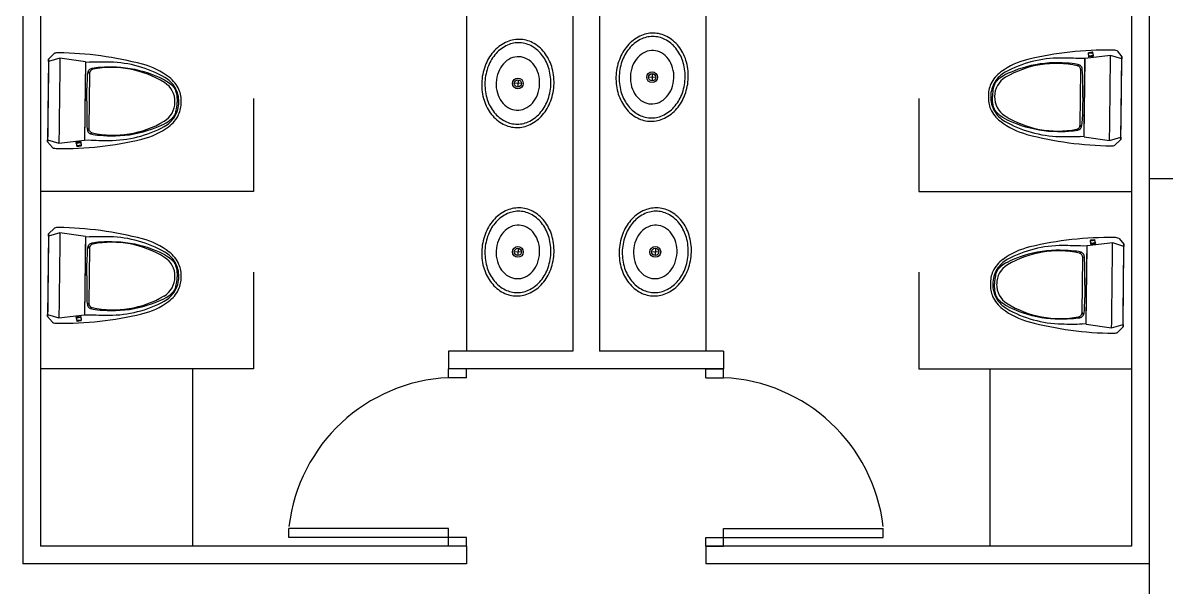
# Model space of a CAD drawing. Header units: millimetres. Extents: x 185 to 501, y 106 to 528.
# Drawn here: x 286.93 to 293.37, y 233.3 to 236.48 of the extents above; entities that cross this region are included whole.
import ezdxf

# ---------------------------------------------------------------- set-up
doc = ezdxf.new("R2010")
doc.units = ezdxf.units.MM
for name, color, linetype in [('MUEBLES', 33, 'Continuous'), ('pavimento', 252, 'Continuous'), ('puertas', 240, 'Continuous'), ('texto', 7, 'Continuous')]:
    doc.layers.add(name, color=color, linetype=linetype)

# ---------------------------------------------------------------- blocks, each defined once
blk = doc.blocks.new('Sink - Oval top')
for p, q in [((-1, 0), (1, 0)), ((0, 1), (0, -1))]:
    blk.add_line(p, q)
at = {"linetype": 'Continuous'}
for points in [[(-12.23, 0.39, 0.117634), (-11.46, -3.36, 0.104469), (-8.88, -6.8, 0.090016), (-5.08, -9.07, 0.08192), (-0.32, -10.02, 0.08192), (4.49, -9.38, 0.090016), (8.42, -7.36, 0.104469), (11.22, -4.09, 0.117634), (12.23, -0.39, 0.117634), (11.46, 3.36, 0.104469), (8.88, 6.8, 0.090016), (5.08, 9.07, 0.08192), (0.32, 10.02, 0.08192), (-4.49, 9.38, 0.090016), (-8.42, 7.36, 0.104469), (-11.22, 4.09, 0.117634)], [(-11.29, 0.16, 0.118622), (-10.52, -3.25, 0.104678), (-8.07, -6.36, 0.089562), (-4.54, -8.37, 0.081185), (-0.13, -9.15, 0.081185), (4.3, -8.49, 0.089562), (7.89, -6.58, 0.104678), (10.42, -3.55, 0.118622), (11.29, -0.16, 0.118622), (10.52, 3.25, 0.104678), (8.07, 6.36, 0.089562), (4.54, 8.37, 0.081185), (0.13, 9.15, 0.081185), (-4.3, 8.49, 0.089562), (-7.89, 6.58, 0.104678), (-10.42, 3.55, 0.118622)], [(-7.42, 0.08, 0.118283), (-6.91, -2.17, 0.104607), (-5.29, -4.21, 0.089718), (-2.97, -5.53, 0.081436), (-0.07, -6.04, 0.081436), (2.84, -5.59, 0.089718), (5.2, -4.33, 0.104607), (6.86, -2.32, 0.118283), (7.42, -0.08, 0.118283), (6.91, 2.17, 0.104607), (5.29, 4.21, 0.089718), (2.97, 5.53, 0.081436), (0.07, 6.04, 0.081436), (-2.84, 5.59, 0.089718), (-5.2, 4.33, 0.104607), (-6.86, 2.32, 0.118283)]]:
    blk.add_lwpolyline(points, format="xyb", close=True, dxfattribs=at)
for radius in [1.5, 1]:
    blk.add_circle((0, 0), radius)

msp = doc.modelspace()

# ---------------------------------------------------------------- linework, layer by layer
at = {"layer": 'MUEBLES'}
for p, q in [((287.1065, 236.3044, -0.0866), (287.0729, 236.2712, 0.1449)), ((293.0597, 236.2925, 0.1827), (292.9155, 236.2753, 0.1764)), ((293.0597, 236.2925, 0.1827), (293.0597, 236.2925, 0.1449)), ((293.1234, 236.2728, 0.1764), (293.0597, 236.2925, 0.1827)), ((293.096, 236.3176, -0.0756), (293.1235, 236.2854, 0.1449)), ((293.1179, 235.8193, 0.1449), (293.1235, 236.2854, 0.1449)), ((293.1235, 236.2854, 0.1449), (293.1234, 236.2728, 0.1764)), ((287.0729, 236.2712, 0.1449), (287.0673, 235.805, 0.1449)), ((287.1369, 236.2767, 0.1827), (287.0728, 236.2586, 0.1764)), ((287.0728, 236.2586, 0.1764), (287.0729, 236.2712, 0.1449)), ((287.1369, 236.2767, 0.1827), (287.1369, 236.2767, 0.1449)), ((287.2807, 236.2561, 0.1764), (287.1369, 236.2767, 0.1827)), ((287.2807, 236.2561, 0.1449), (287.2753, 235.8151, 0.1449)), ((287.2807, 236.2561, 0.1764), (287.2807, 236.2561, 0.1449)), ((287.2807, 236.2561, 0.1449), (287.3029, 236.2547, -0.0315)), ((287.3231, 236.2143), (287.314, 236.2196, -0.0207)), ((292.872, 236.2346), (292.8813, 236.2397, -0.0207)), ((292.9155, 236.2753, 0.1449), (292.8932, 236.2746, -0.0315)), ((292.9102, 235.8344, 0.1449), (292.9155, 236.2753, 0.1449)), ((292.9155, 236.2753, 0.1764), (292.9155, 236.2753, 0.1449)), ((287.2962, 236.201, -0.0191), (287.3027, 236.1898)), ((287.3027, 236.1898), (287.2989, 235.8808)), ((292.8882, 235.9006), (292.8919, 236.2097)), ((292.9002, 236.2116, -0.019), (292.8919, 236.2097)), ((287.0701, 236.0381, 0.1449), (287.0701, 236.0381, 0.1878)), ((287.278, 236.0356, 0.1878), (287.278, 236.0356, 0.1449)), ((292.9129, 236.0549, 0.1878), (292.9129, 236.0549, 0.1449)), ((293.1207, 236.0524, 0.1449), (293.1207, 236.0524, 0.1878)), ((292.8946, 235.8894, -0.0191), (292.8882, 235.9006)), ((287.2906, 235.8788, -0.019), (287.2989, 235.8808)), ((287.3188, 235.8558), (287.3096, 235.8507, -0.0207)), ((292.8677, 235.8761), (292.8769, 235.8708, -0.0207)), ((292.9102, 235.8344, 0.1449), (292.8879, 235.8357, -0.0315)), ((292.9102, 235.8344, 0.1764), (292.9102, 235.8344, 0.1449)), ((292.9102, 235.8344, 0.1764), (293.054, 235.8137, 0.1827)), ((293.054, 235.8137, 0.1827), (293.1181, 235.8319, 0.1764)), ((293.1181, 235.8319, 0.1764), (293.1179, 235.8193, 0.1449)), ((287.0673, 235.805, 0.1449), (287.0675, 235.8176, 0.1764)), ((287.0948, 235.7729, -0.0756), (287.0673, 235.805, 0.1449)), ((287.0675, 235.8176, 0.1764), (287.1311, 235.7979, 0.1827)), ((287.1311, 235.7979, 0.1827), (287.2753, 235.8151, 0.1764)), ((287.1311, 235.7979, 0.1827), (287.1311, 235.7979, 0.1449)), ((287.2753, 235.8151, 0.1449), (287.2976, 235.8159, -0.0315)), ((287.2753, 235.8151, 0.1764), (287.2753, 235.8151, 0.1449)), ((293.054, 235.8137, 0.1827), (293.054, 235.8137, 0.1449)), ((293.0843, 235.786, -0.0866), (293.1179, 235.8193, 0.1449)), ((287.1065, 235.3198, -0.0866), (287.0729, 235.2865, 0.1449)), ((287.0729, 235.2865, 0.1449), (287.0673, 234.8204, 0.1449)), ((287.1369, 235.2921, 0.1827), (287.0728, 235.2739, 0.1764)), ((287.0728, 235.2739, 0.1764), (287.0729, 235.2865, 0.1449)), ((287.1369, 235.2921, 0.1827), (287.1369, 235.2921, 0.1449)), ((287.2807, 235.2714, 0.1764), (287.1369, 235.2921, 0.1827)), ((287.2807, 235.2714, 0.1449), (287.2753, 234.8305, 0.1449)), ((287.2807, 235.2714, 0.1764), (287.2807, 235.2714, 0.1449)), ((287.2807, 235.2714, 0.1449), (287.3029, 235.2701, -0.0315)), ((293.1078, 235.261, -0.0756), (293.1353, 235.2289, 0.1449)), ((287.2962, 235.2164, -0.0191), (287.3027, 235.2052)), ((287.3027, 235.2052), (287.2989, 234.8961)), ((287.3231, 235.2297), (287.314, 235.235, -0.0207)), ((292.8838, 235.1781), (292.8931, 235.1832, -0.0207)), ((292.9273, 235.2188, 0.1449), (292.905, 235.218, -0.0315)), ((292.922, 234.7778, 0.1449), (292.9273, 235.2188, 0.1449)), ((293.0715, 235.236, 0.1827), (292.9273, 235.2188, 0.1764)), ((292.9273, 235.2188, 0.1764), (292.9273, 235.2188, 0.1449)), ((293.0715, 235.236, 0.1827), (293.0715, 235.236, 0.1449)), ((293.1352, 235.2163, 0.1764), (293.0715, 235.236, 0.1827)), ((293.1297, 234.7627, 0.1449), (293.1353, 235.2289, 0.1449)), ((293.1353, 235.2289, 0.1449), (293.1352, 235.2163, 0.1764)), ((292.9, 234.844), (292.9037, 235.1531)), ((292.912, 235.155, -0.019), (292.9037, 235.1531)), ((287.0701, 235.0535, 0.1449), (287.0701, 235.0535, 0.1878)), ((287.278, 235.0509, 0.1878), (287.278, 235.0509, 0.1449)), ((292.9246, 234.9983, 0.1878), (292.9246, 234.9983, 0.1449)), ((293.1325, 234.9958, 0.1449), (293.1325, 234.9958, 0.1878)), ((287.2906, 234.8942, -0.019), (287.2989, 234.8961)), ((287.3188, 234.8712), (287.3096, 234.8661, -0.0207)), ((287.0673, 234.8204, 0.1449), (287.0675, 234.833, 0.1764)), ((287.0948, 234.7883, -0.0756), (287.0673, 234.8204, 0.1449)), ((287.0675, 234.833, 0.1764), (287.1311, 234.8133, 0.1827)), ((287.1311, 234.8133, 0.1827), (287.2753, 234.8305, 0.1764)), ((287.1311, 234.8133, 0.1827), (287.1311, 234.8133, 0.1449)), ((287.2753, 234.8305, 0.1449), (287.2976, 234.8313, -0.0315)), ((287.2753, 234.8305, 0.1764), (287.2753, 234.8305, 0.1449)), ((292.8795, 234.8196), (292.8886, 234.8142, -0.0207)), ((292.9064, 234.8328, -0.0191), (292.9, 234.844)), ((292.922, 234.7778, 0.1449), (292.8997, 234.7792, -0.0315)), ((292.922, 234.7778, 0.1764), (292.922, 234.7778, 0.1449)), ((292.922, 234.7778, 0.1764), (293.0657, 234.7572, 0.1827)), ((293.0657, 234.7572, 0.1827), (293.1298, 234.7753, 0.1764)), ((293.0657, 234.7572, 0.1827), (293.0657, 234.7572, 0.1449)), ((293.0961, 234.7295, -0.0866), (293.1297, 234.7627, 0.1449)), ((293.1298, 234.7753, 0.1764), (293.1297, 234.7627, 0.1449))]:
    msp.add_line(p, q, dxfattribs=at)
at = {"layer": 'MUEBLES', "extrusion": (-0.159324, 0.981782, 0.103534)}
for p, q in [((292.9344, 236.3065, 0.1065), (292.9345, 236.3044, 0.1269)), ((292.9368, 236.2882, 0.1016), (292.9351, 236.3068, 0.1049)), ((292.9368, 236.2854, 0.1279), (292.9351, 236.3043, 0.1286)), ((292.9358, 236.2878, 0.1038), (292.9359, 236.2855, 0.1257)), ((292.9569, 236.3104, 0.1045), (292.9367, 236.3072, 0.1042)), ((292.9368, 236.3045, 0.1293), (292.957, 236.3078, 0.1296)), ((292.9607, 236.2921, 0.101), (292.9389, 236.2886, 0.1007)), ((292.939, 236.2857, 0.1289), (292.9608, 236.2892, 0.1292)), ((292.9629, 236.2924, 0.1019), (292.9586, 236.3106, 0.1052)), ((292.963, 236.2896, 0.1283), (292.9587, 236.3081, 0.1289)), ((292.9593, 236.3084, 0.1272), (292.9593, 236.3105, 0.1069)), ((292.9639, 236.29, 0.1261), (292.9638, 236.2923, 0.1042)), ((292.9461, 235.25, 0.1065), (292.9462, 235.2478, 0.1269)), ((292.9485, 235.2316, 0.1016), (292.9468, 235.2503, 0.1049)), ((292.9486, 235.2289, 0.1279), (292.9469, 235.2478, 0.1286)), ((292.9687, 235.2539, 0.1045), (292.9485, 235.2506, 0.1042)), ((292.9485, 235.248, 0.1293), (292.9688, 235.2512, 0.1296)), ((292.9747, 235.2358, 0.1019), (292.9703, 235.254, 0.1052)), ((292.9747, 235.2331, 0.1283), (292.9704, 235.2516, 0.1289)), ((292.9711, 235.2518, 0.1272), (292.971, 235.254, 0.1069)), ((292.9476, 235.2313, 0.1038), (292.9477, 235.229, 0.1257)), ((292.9725, 235.2356, 0.101), (292.9507, 235.2321, 0.1007)), ((292.9508, 235.2291, 0.1289), (292.9726, 235.2326, 0.1292)), ((292.9757, 235.2335, 0.1261), (292.9756, 235.2358, 0.1042))]:
    msp.add_line(p, q, dxfattribs=at)
at = {"layer": 'MUEBLES', "extrusion": (0.159324, -0.981782, 0.103534)}
for p, q in [((287.227, 235.8004, 0.1261), (287.227, 235.7981, 0.1042)), ((287.2279, 235.8008, 0.1283), (287.2322, 235.7823, 0.1289)), ((287.2279, 235.798, 0.1019), (287.2323, 235.7798, 0.1052)), ((287.2518, 235.8048, 0.1289), (287.2301, 235.8013, 0.1292)), ((287.2301, 235.7983, 0.101), (287.2519, 235.8018, 0.1007)), ((287.2315, 235.782, 0.1272), (287.2316, 235.7799, 0.1069)), ((287.2541, 235.7859, 0.1293), (287.2339, 235.7827, 0.1296)), ((287.2339, 235.78, 0.1045), (287.2541, 235.7833, 0.1042)), ((287.254, 235.805, 0.1279), (287.2557, 235.7861, 0.1286)), ((287.2541, 235.8022, 0.1016), (287.2558, 235.7836, 0.1049)), ((287.255, 235.8026, 0.1038), (287.2549, 235.8049, 0.1257)), ((287.2565, 235.7839, 0.1065), (287.2564, 235.786, 0.1269)), ((287.227, 234.8158, 0.1261), (287.227, 234.8135, 0.1042)), ((287.2279, 234.8162, 0.1283), (287.2322, 234.7977, 0.1289)), ((287.2279, 234.8134, 0.1019), (287.2323, 234.7952, 0.1052)), ((287.2518, 234.8201, 0.1289), (287.2301, 234.8166, 0.1292)), ((287.2301, 234.8137, 0.101), (287.2519, 234.8172, 0.1007)), ((287.2315, 234.7974, 0.1272), (287.2316, 234.7953, 0.1069)), ((287.2541, 234.8013, 0.1293), (287.2339, 234.798, 0.1296)), ((287.2339, 234.7954, 0.1045), (287.2541, 234.7986, 0.1042)), ((287.254, 234.8204, 0.1279), (287.2557, 234.8015, 0.1286)), ((287.2541, 234.8176, 0.1016), (287.2558, 234.799, 0.1049)), ((287.255, 234.818, 0.1038), (287.2549, 234.8203, 0.1257)), ((287.2565, 234.7993, 0.1065), (287.2564, 234.8014, 0.1269))]:
    msp.add_line(p, q, dxfattribs=at)
at = {"layer": 'MUEBLES'}
for points in [[(287.2882, 236.0355, -0.0189), (287.289, 236.087, -0.0189), (287.29, 236.1268, -0.0189), (287.2913, 236.1565, -0.0189), (287.2928, 236.1776, -0.019), (287.2944, 236.192, -0.019), (287.2962, 236.201, -0.0191), (287.2982, 236.2065, -0.0193), (287.3003, 236.21, -0.0194), (287.3003, 236.21, -0.0194), (287.3026, 236.2129, -0.0196), (287.3055, 236.2154, -0.0199), (287.3091, 236.2177, -0.0203), (287.314, 236.2196, -0.0207), (287.3204, 236.2214, -0.0212), (287.3288, 236.223, -0.0217), (287.3394, 236.2244, -0.0224), (287.3527, 236.2257, -0.0231), (287.3527, 236.2257, -0.0231), (287.3688, 236.2268, -0.0239), (287.3876, 236.2277, -0.0248), (287.4085, 236.2282, -0.0257), (287.4313, 236.2282, -0.0266), (287.4555, 236.2274, -0.0274), (287.4808, 236.2258, -0.028), (287.5067, 236.2232, -0.0286), (287.5329, 236.2194, -0.0289), (287.5329, 236.2194, -0.0289), (287.559, 236.2144, -0.029), (287.5846, 236.2083, -0.0288), (287.6095, 236.2014, -0.0285), (287.6334, 236.1939, -0.028), (287.6558, 236.1859, -0.0274), (287.6766, 236.1778, -0.0267), (287.6955, 236.1698, -0.026), (287.712, 236.162, -0.0252), (287.712, 236.162, -0.0252), (287.726, 236.1548, -0.0244), (287.7377, 236.148, -0.0236), (287.7473, 236.1418, -0.0229), (287.7551, 236.1361, -0.0222), (287.7614, 236.131, -0.0215), (287.7663, 236.1263, -0.0209), (287.7703, 236.1222, -0.0204), (287.7734, 236.1185, -0.02), (287.7734, 236.1185, -0.02), (287.7761, 236.1154, -0.0196), (287.7783, 236.1127, -0.0193), (287.7802, 236.1102, -0.0192), (287.7819, 236.1078, -0.019), (287.7833, 236.1053, -0.019), (287.7847, 236.1027, -0.0189), (287.7861, 236.0999, -0.0189), (287.7875, 236.0965, -0.0189), (287.7875, 236.0965, -0.0189), (287.789, 236.0926, -0.0189), (287.7906, 236.0879, -0.0189), (287.7922, 236.0822, -0.0189), (287.7937, 236.0751, -0.0189), (287.7951, 236.0666, -0.0189), (287.7963, 236.0562, -0.0189), (287.7972, 236.0439, -0.0189), (287.7977, 236.0293, -0.0189)], [(292.9027, 236.055, -0.0189), (292.9031, 236.1065, -0.0189), (292.903, 236.1463, -0.0189), (292.9025, 236.176, -0.0189), (292.9015, 236.1972, -0.019), (292.9002, 236.2116, -0.019), (292.8986, 236.2207, -0.0191), (292.8968, 236.2262, -0.0193), (292.8947, 236.2298, -0.0194), (292.8947, 236.2298, -0.0194), (292.8925, 236.2327, -0.0196), (292.8897, 236.2353, -0.0199), (292.8861, 236.2376, -0.0203), (292.8813, 236.2397, -0.0207), (292.8749, 236.2417, -0.0212), (292.8666, 236.2434, -0.0217), (292.856, 236.2451, -0.0224), (292.8428, 236.2467, -0.0231), (292.8428, 236.2467, -0.0231), (292.8266, 236.2482, -0.0239), (292.8079, 236.2496, -0.0248), (292.787, 236.2506, -0.0257), (292.7642, 236.2511, -0.0266), (292.74, 236.2509, -0.0274), (292.7147, 236.2499, -0.028), (292.6887, 236.2479, -0.0286), (292.6625, 236.2448, -0.0289), (292.6625, 236.2448, -0.0289), (292.6363, 236.2404, -0.029), (292.6105, 236.235, -0.0288), (292.5854, 236.2286, -0.0285), (292.5614, 236.2216, -0.028), (292.5387, 236.2142, -0.0274), (292.5178, 236.2066, -0.0267), (292.4987, 236.1991, -0.026), (292.482, 236.1917, -0.0252), (292.482, 236.1917, -0.0252), (292.4678, 236.1848, -0.0244), (292.456, 236.1783, -0.0236), (292.4462, 236.1724, -0.0229), (292.4383, 236.1669, -0.0222), (292.4319, 236.1618, -0.0215), (292.4268, 236.1573, -0.0209), (292.4228, 236.1533, -0.0204), (292.4196, 236.1497, -0.02), (292.4196, 236.1497, -0.02), (292.4168, 236.1467, -0.0196), (292.4145, 236.144, -0.0193), (292.4126, 236.1415, -0.0192), (292.4109, 236.1391, -0.019), (292.4094, 236.1368, -0.019), (292.4079, 236.1342, -0.0189), (292.4065, 236.1313, -0.0189), (292.405, 236.1281, -0.0189), (292.405, 236.1281, -0.0189), (292.4034, 236.1242, -0.0189), (292.4017, 236.1195, -0.0189), (292.3999, 236.1138, -0.0189), (292.3982, 236.1068, -0.0189), (292.3966, 236.0983, -0.0189), (292.3952, 236.088, -0.0189), (292.394, 236.0757, -0.0189), (292.3931, 236.0611, -0.0189)], [(287.2882, 236.0355, -0.0189), (287.2878, 235.9839, -0.0189), (287.2879, 235.9441, -0.0189), (287.2884, 235.9144, -0.0189), (287.2893, 235.8932, -0.019), (287.2906, 235.8788, -0.019), (287.2922, 235.8697, -0.0191), (287.2941, 235.8642, -0.0193), (287.2961, 235.8607, -0.0194), (287.2961, 235.8607, -0.0194), (287.2984, 235.8577, -0.0196), (287.3011, 235.8551, -0.0199), (287.3047, 235.8528, -0.0203), (287.3096, 235.8507, -0.0207), (287.3159, 235.8488, -0.0212), (287.3243, 235.847, -0.0217), (287.3349, 235.8454, -0.0224), (287.3481, 235.8438, -0.0231), (287.3481, 235.8438, -0.0231), (287.3642, 235.8422, -0.0239), (287.3829, 235.8409, -0.0248), (287.4039, 235.8399, -0.0257), (287.4266, 235.8394, -0.0266), (287.4509, 235.8395, -0.0274), (287.4762, 235.8405, -0.028), (287.5021, 235.8425, -0.0286), (287.5284, 235.8456, -0.0289), (287.5284, 235.8456, -0.0289), (287.5546, 235.85, -0.029), (287.5804, 235.8555, -0.0288), (287.6054, 235.8618, -0.0285), (287.6294, 235.8688, -0.028), (287.6521, 235.8762, -0.0274), (287.6731, 235.8838, -0.0267), (287.6921, 235.8914, -0.026), (287.7088, 235.8987, -0.0252), (287.7088, 235.8987, -0.0252), (287.723, 235.9057, -0.0244), (287.7349, 235.9121, -0.0236), (287.7446, 235.9181, -0.0229), (287.7526, 235.9236, -0.0222), (287.7589, 235.9286, -0.0215), (287.764, 235.9331, -0.0209), (287.768, 235.9372, -0.0204), (287.7713, 235.9407, -0.02), (287.7713, 235.9407, -0.02), (287.774, 235.9438, -0.0196), (287.7763, 235.9465, -0.0193), (287.7783, 235.9489, -0.0192), (287.78, 235.9513, -0.019), (287.7815, 235.9537, -0.019), (287.7829, 235.9562, -0.0189), (287.7844, 235.9591, -0.0189), (287.7859, 235.9624, -0.0189), (287.7859, 235.9624, -0.0189), (287.7875, 235.9662, -0.0189), (287.7892, 235.9709, -0.0189), (287.7909, 235.9766, -0.0189), (287.7926, 235.9836, -0.0189), (287.7942, 235.9922, -0.0189), (287.7957, 236.0025, -0.0189), (287.7968, 236.0148, -0.0189), (287.7977, 236.0293, -0.0189)], [(292.9027, 236.055, -0.0189), (292.9019, 236.0034, -0.0189), (292.9008, 235.9637, -0.0189), (292.8996, 235.934, -0.0189), (292.8981, 235.9128, -0.019), (292.8965, 235.8985, -0.019), (292.8946, 235.8894, -0.0191), (292.8927, 235.8839, -0.0193), (292.8905, 235.8804, -0.0194), (292.8905, 235.8804, -0.0194), (292.8882, 235.8776, -0.0196), (292.8854, 235.875, -0.0199), (292.8817, 235.8728, -0.0203), (292.8769, 235.8708, -0.0207), (292.8704, 235.869, -0.0212), (292.8621, 235.8675, -0.0217), (292.8514, 235.8661, -0.0224), (292.8382, 235.8648, -0.0231), (292.8382, 235.8648, -0.0231), (292.822, 235.8636, -0.0239), (292.8033, 235.8627, -0.0248), (292.7823, 235.8622, -0.0257), (292.7595, 235.8623, -0.0266), (292.7353, 235.863, -0.0274), (292.7101, 235.8646, -0.028), (292.6841, 235.8672, -0.0286), (292.658, 235.871, -0.0289), (292.658, 235.871, -0.0289), (292.6319, 235.876, -0.029), (292.6062, 235.8821, -0.0288), (292.5813, 235.889, -0.0285), (292.5575, 235.8966, -0.028), (292.535, 235.9045, -0.0274), (292.5142, 235.9126, -0.0267), (292.4954, 235.9207, -0.026), (292.4789, 235.9284, -0.0252), (292.4789, 235.9284, -0.0252), (292.4648, 235.9357, -0.0244), (292.4531, 235.9424, -0.0236), (292.4435, 235.9486, -0.0229), (292.4357, 235.9543, -0.0222), (292.4295, 235.9595, -0.0215), (292.4245, 235.9641, -0.0209), (292.4206, 235.9683, -0.0204), (292.4174, 235.9719, -0.02), (292.4174, 235.9719, -0.02), (292.4148, 235.975, -0.0196), (292.4125, 235.9778, -0.0193), (292.4106, 235.9803, -0.0192), (292.409, 235.9827, -0.019), (292.4075, 235.9851, -0.019), (292.4062, 235.9877, -0.0189), (292.4048, 235.9906, -0.0189), (292.4034, 235.9939, -0.0189), (292.4034, 235.9939, -0.0189), (292.4019, 235.9978, -0.0189), (292.4003, 236.0025, -0.0189), (292.3986, 236.0083, -0.0189), (292.3971, 236.0153, -0.0189), (292.3957, 236.0239, -0.0189), (292.3946, 236.0342, -0.0189), (292.3937, 236.0465, -0.0189), (292.3931, 236.0611, -0.0189)], [(287.2882, 235.0508, -0.0189), (287.289, 235.1024, -0.0189), (287.29, 235.1422, -0.0189), (287.2913, 235.1718, -0.0189), (287.2928, 235.193, -0.019), (287.2944, 235.2073, -0.019), (287.2962, 235.2164, -0.0191), (287.2982, 235.2219, -0.0193), (287.3003, 235.2254, -0.0194), (287.3003, 235.2254, -0.0194), (287.3026, 235.2282, -0.0196), (287.3055, 235.2308, -0.0199), (287.3091, 235.233, -0.0203), (287.314, 235.235, -0.0207), (287.3204, 235.2368, -0.0212), (287.3288, 235.2383, -0.0217), (287.3394, 235.2397, -0.0224), (287.3527, 235.241, -0.0231), (287.3527, 235.241, -0.0231), (287.3688, 235.2422, -0.0239), (287.3876, 235.2431, -0.0248), (287.4085, 235.2436, -0.0257), (287.4313, 235.2435, -0.0266), (287.4555, 235.2428, -0.0274), (287.4808, 235.2412, -0.028), (287.5067, 235.2386, -0.0286), (287.5329, 235.2348, -0.0289), (287.5329, 235.2348, -0.0289), (287.559, 235.2298, -0.029), (287.5846, 235.2237, -0.0288), (287.6095, 235.2168, -0.0285), (287.6334, 235.2092, -0.028), (287.6558, 235.2013, -0.0274), (287.6766, 235.1932, -0.0267), (287.6955, 235.1851, -0.026), (287.712, 235.1774, -0.0252), (287.712, 235.1774, -0.0252), (287.726, 235.1701, -0.0244), (287.7377, 235.1634, -0.0236), (287.7473, 235.1572, -0.0229), (287.7551, 235.1515, -0.0222), (287.7614, 235.1463, -0.0215), (287.7663, 235.1417, -0.0209), (287.7703, 235.1375, -0.0204), (287.7734, 235.1339, -0.02), (287.7734, 235.1339, -0.02), (287.7761, 235.1308, -0.0196), (287.7783, 235.128, -0.0193), (287.7802, 235.1255, -0.0192), (287.7819, 235.1231, -0.019), (287.7833, 235.1207, -0.019), (287.7847, 235.1181, -0.0189), (287.7861, 235.1152, -0.0189), (287.7875, 235.1119, -0.0189), (287.7875, 235.1119, -0.0189), (287.789, 235.108, -0.0189), (287.7906, 235.1033, -0.0189), (287.7922, 235.0975, -0.0189), (287.7937, 235.0905, -0.0189), (287.7951, 235.0819, -0.0189), (287.7963, 235.0716, -0.0189), (287.7972, 235.0593, -0.0189), (287.7977, 235.0447, -0.0189)], [(292.9144, 234.9984, -0.0189), (292.9148, 235.05, -0.0189), (292.9148, 235.0898, -0.0189), (292.9142, 235.1195, -0.0189), (292.9133, 235.1407, -0.019), (292.912, 235.155, -0.019), (292.9104, 235.1642, -0.0191), (292.9085, 235.1697, -0.0193), (292.9065, 235.1732, -0.0194), (292.9065, 235.1732, -0.0194), (292.9042, 235.1761, -0.0196), (292.9015, 235.1787, -0.0199), (292.8979, 235.1811, -0.0203), (292.8931, 235.1832, -0.0207), (292.8867, 235.1851, -0.0212), (292.8783, 235.1869, -0.0217), (292.8677, 235.1885, -0.0224), (292.8545, 235.1901, -0.0231), (292.8545, 235.1901, -0.0231), (292.8384, 235.1917, -0.0239), (292.8197, 235.193, -0.0248), (292.7987, 235.194, -0.0257), (292.776, 235.1945, -0.0266), (292.7517, 235.1944, -0.0274), (292.7265, 235.1934, -0.028), (292.7005, 235.1914, -0.0286), (292.6742, 235.1882, -0.0289), (292.6742, 235.1882, -0.0289), (292.648, 235.1839, -0.029), (292.6222, 235.1784, -0.0288), (292.5972, 235.1721, -0.0285), (292.5732, 235.1651, -0.028), (292.5505, 235.1577, -0.0274), (292.5295, 235.1501, -0.0267), (292.5105, 235.1425, -0.026), (292.4938, 235.1352, -0.0252), (292.4938, 235.1352, -0.0252), (292.4796, 235.1282, -0.0244), (292.4677, 235.1218, -0.0236), (292.458, 235.1158, -0.0229), (292.45, 235.1103, -0.0222), (292.4437, 235.1053, -0.0215), (292.4386, 235.1008, -0.0209), (292.4346, 235.0967, -0.0204), (292.4313, 235.0932, -0.02), (292.4313, 235.0932, -0.02), (292.4286, 235.0901, -0.0196), (292.4263, 235.0874, -0.0193), (292.4243, 235.0849, -0.0192), (292.4226, 235.0826, -0.019), (292.4211, 235.0802, -0.019), (292.4197, 235.0776, -0.0189), (292.4183, 235.0748, -0.0189), (292.4168, 235.0715, -0.0189), (292.4168, 235.0715, -0.0189), (292.4151, 235.0676, -0.0189), (292.4134, 235.063, -0.0189), (292.4117, 235.0572, -0.0189), (292.41, 235.0502, -0.0189), (292.4084, 235.0417, -0.0189), (292.407, 235.0314, -0.0189), (292.4058, 235.0191, -0.0189), (292.4049, 235.0046, -0.0189)], [(287.2882, 235.0508, -0.0189), (287.2878, 234.9993, -0.0189), (287.2879, 234.9595, -0.0189), (287.2884, 234.9298, -0.0189), (287.2893, 234.9086, -0.019), (287.2906, 234.8942, -0.019), (287.2922, 234.8851, -0.0191), (287.2941, 234.8796, -0.0193), (287.2961, 234.876, -0.0194), (287.2961, 234.876, -0.0194), (287.2984, 234.8731, -0.0196), (287.3011, 234.8705, -0.0199), (287.3047, 234.8682, -0.0203), (287.3096, 234.8661, -0.0207), (287.3159, 234.8642, -0.0212), (287.3243, 234.8624, -0.0217), (287.3349, 234.8607, -0.0224), (287.3481, 234.8591, -0.0231), (287.3481, 234.8591, -0.0231), (287.3642, 234.8576, -0.0239), (287.3829, 234.8562, -0.0248), (287.4039, 234.8552, -0.0257), (287.4266, 234.8547, -0.0266), (287.4509, 234.8549, -0.0274), (287.4762, 234.8559, -0.028), (287.5021, 234.8579, -0.0286), (287.5284, 234.861, -0.0289), (287.5284, 234.861, -0.0289), (287.5546, 234.8654, -0.029), (287.5804, 234.8709, -0.0288), (287.6054, 234.8772, -0.0285), (287.6294, 234.8842, -0.028), (287.6521, 234.8916, -0.0274), (287.6731, 234.8992, -0.0267), (287.6921, 234.9068, -0.026), (287.7088, 234.9141, -0.0252), (287.7088, 234.9141, -0.0252), (287.723, 234.921, -0.0244), (287.7349, 234.9275, -0.0236), (287.7446, 234.9334, -0.0229), (287.7526, 234.9389, -0.0222), (287.7589, 234.944, -0.0215), (287.764, 234.9485, -0.0209), (287.768, 234.9525, -0.0204), (287.7713, 234.9561, -0.02), (287.7713, 234.9561, -0.02), (287.774, 234.9591, -0.0196), (287.7763, 234.9618, -0.0193), (287.7783, 234.9643, -0.0192), (287.78, 234.9667, -0.019), (287.7815, 234.9691, -0.019), (287.7829, 234.9716, -0.0189), (287.7844, 234.9745, -0.0189), (287.7859, 234.9777, -0.0189), (287.7859, 234.9777, -0.0189), (287.7875, 234.9816, -0.0189), (287.7892, 234.9863, -0.0189), (287.7909, 234.992, -0.0189), (287.7926, 234.999, -0.0189), (287.7942, 235.0075, -0.0189), (287.7957, 235.0178, -0.0189), (287.7968, 235.0301, -0.0189), (287.7977, 235.0447, -0.0189)], [(292.9144, 234.9984, -0.0189), (292.9136, 234.9469, -0.0189), (292.9126, 234.9071, -0.0189), (292.9113, 234.8774, -0.0189), (292.9099, 234.8562, -0.019), (292.9082, 234.8419, -0.019), (292.9064, 234.8328, -0.0191), (292.9044, 234.8274, -0.0193), (292.9023, 234.8239, -0.0194), (292.9023, 234.8239, -0.0194), (292.9, 234.821, -0.0196), (292.8972, 234.8185, -0.0199), (292.8935, 234.8162, -0.0203), (292.8886, 234.8142, -0.0207), (292.8822, 234.8125, -0.0212), (292.8738, 234.8109, -0.0217), (292.8632, 234.8095, -0.0224), (292.8499, 234.8082, -0.0231), (292.8499, 234.8082, -0.0231), (292.8338, 234.8071, -0.0239), (292.815, 234.8062, -0.0248), (292.7941, 234.8057, -0.0257), (292.7713, 234.8057, -0.0266), (292.7471, 234.8065, -0.0274), (292.7218, 234.8081, -0.028), (292.6959, 234.8107, -0.0286), (292.6697, 234.8144, -0.0289), (292.6697, 234.8144, -0.0289), (292.6436, 234.8195, -0.029), (292.618, 234.8255, -0.0288), (292.5931, 234.8325, -0.0285), (292.5693, 234.84, -0.028), (292.5468, 234.848, -0.0274), (292.526, 234.8561, -0.0267), (292.5071, 234.8641, -0.026), (292.4906, 234.8719, -0.0252), (292.4906, 234.8719, -0.0252), (292.4766, 234.8791, -0.0244), (292.4649, 234.8859, -0.0236), (292.4553, 234.8921, -0.0229), (292.4475, 234.8978, -0.0222), (292.4412, 234.9029, -0.0215), (292.4363, 234.9076, -0.0209), (292.4323, 234.9117, -0.0204), (292.4292, 234.9153, -0.02), (292.4292, 234.9153, -0.02), (292.4265, 234.9185, -0.0196), (292.4243, 234.9212, -0.0193), (292.4224, 234.9237, -0.0192), (292.4207, 234.9261, -0.019), (292.4193, 234.9286, -0.019), (292.4179, 234.9311, -0.0189), (292.4166, 234.934, -0.0189), (292.4151, 234.9373, -0.0189), (292.4151, 234.9373, -0.0189), (292.4136, 234.9413, -0.0189), (292.412, 234.946, -0.0189), (292.4104, 234.9517, -0.0189), (292.4089, 234.9588, -0.0189), (292.4075, 234.9673, -0.0189), (292.4063, 234.9777, -0.0189), (292.4054, 234.99, -0.0189), (292.4049, 235.0046, -0.0189)]]:
    msp.add_polyline3d(points, dxfattribs=at)
for centre, radius, start, end in [((287.1271, 236.2343, -0.0756), 0.073, 89.31063, 106.31755), ((287.1044, 234.3544, -0.0756), 1.9531, 75.21897, 89.31063), ((292.7771, 235.6232, -0.0315), 0.6542, 89.95124, 118.42687), ((293.0459, 234.37, -0.0756), 1.9531, 89.31063, 103.4023), ((292.7755, 233.7743, -0.0315), 2.503, 87.30493, 89.95124), ((293.0685, 236.2499, -0.0756), 0.073, 67.88656, 89.31063), ((287.3278, 236.1895), 0.0252, 100.78449, 179.31063), ((287.3604, 233.7524, -0.0315), 2.503, 88.67002, 91.31633), ((287.4286, 235.6608), 0.5634, 58.09208, 100.78449), ((287.4033, 235.6007, -0.0315), 0.6542, 60.19439, 88.67002), ((287.4949, 235.8341, -0.0756), 0.4227, 52.44023, 75.21897), ((292.6912, 235.8587, -0.0756), 0.4227, 103.4023, 126.18103), ((292.7533, 235.6839), 0.5634, 77.83677, 120.52918), ((292.8667, 236.21), 0.0252, 359.31063, 77.83677), ((287.652, 236.0348, -0.0315), 0.1539, 29.76655, 60.19439), ((287.6411, 236.0243, -0.0756), 0.1828, 24.32416, 52.44023), ((292.5496, 236.0523, -0.0756), 0.1828, 126.18103, 154.2971), ((292.5305, 236.0617), 0.1248, 120.52918, 180.23922), ((292.539, 236.0631, -0.0315), 0.1539, 118.42687, 148.85471), ((287.6604, 236.0332), 0.1248, 358.38204, 58.09208), ((287.6438, 236.0301, -0.0315), 0.1634, 359.69045, 29.76655), ((287.6785, 236.0412, -0.0756), 0.1418, 355.09634, 24.32416), ((292.5126, 236.0701, -0.0756), 0.1418, 154.2971, 183.52492), ((292.5471, 236.0582, -0.0315), 0.1634, 148.85471, 178.93081), ((287.6604, 236.0288), 0.1248, 300.52918, 0.23922), ((287.6438, 236.0323, -0.0315), 0.1634, 328.85471, 358.93081), ((287.6782, 236.0203, -0.0756), 0.1418, 334.2971, 3.52492), ((292.5124, 236.0493, -0.0756), 0.1418, 175.09634, 204.32416), ((292.5471, 236.0603, -0.0315), 0.1634, 179.69045, 209.76655), ((292.5305, 236.0572), 0.1248, 178.38204, 238.09208), ((287.6413, 236.0381, -0.0756), 0.1828, 306.18103, 334.2971), ((292.5497, 236.0661, -0.0756), 0.1828, 204.32416, 232.44023), ((292.5389, 236.0557, -0.0315), 0.1539, 209.76655, 240.19439), ((287.4375, 236.4066), 0.5634, 257.83677, 300.52918), ((287.4138, 236.4673, -0.0315), 0.6542, 269.95124, 298.42687), ((287.4997, 236.2317, -0.0756), 0.4227, 283.4023, 306.18103), ((287.6519, 236.0274, -0.0315), 0.1539, 298.42687, 328.85471), ((292.696, 236.2563, -0.0756), 0.4227, 232.44023, 255.21897), ((292.7875, 236.4897, -0.0315), 0.6542, 240.19439, 268.67002), ((292.7623, 236.4296), 0.5634, 238.09208, 280.78449), ((292.863, 235.9009), 0.0252, 280.78449, 359.31063), ((287.3241, 235.8805), 0.0252, 179.31063, 257.83677), ((293.0864, 237.736, -0.0756), 1.9531, 255.21897, 269.31063), ((292.8304, 238.3381, -0.0315), 2.503, 268.67002, 271.31633), ((287.1223, 235.8405, -0.0756), 0.073, 247.88656, 269.31063), ((287.1449, 237.7204, -0.0756), 1.9531, 269.31063, 283.4023), ((287.4153, 238.3161, -0.0315), 2.503, 267.30493, 269.95124), ((293.0638, 235.8561, -0.0756), 0.073, 269.31063, 286.31755), ((287.1271, 235.2497, -0.0756), 0.073, 89.31063, 106.31755), ((287.1044, 233.3698, -0.0756), 1.9531, 75.21897, 89.31063), ((287.3604, 232.7677, -0.0315), 2.503, 88.67002, 91.31633), ((287.4033, 234.6161, -0.0315), 0.6542, 60.19439, 88.67002), ((287.4949, 234.8495, -0.0756), 0.4227, 52.44023, 75.21897), ((293.0577, 233.3134, -0.0756), 1.9531, 89.31063, 103.4023), ((293.0803, 235.1933, -0.0756), 0.073, 67.88656, 89.31063), ((287.3278, 235.2049), 0.0252, 100.78449, 179.31063), ((287.4286, 234.6762), 0.5634, 58.09208, 100.78449), ((287.652, 235.0502, -0.0315), 0.1539, 29.76655, 60.19439), ((287.6411, 235.0397, -0.0756), 0.1828, 24.32416, 52.44023), ((292.7029, 234.8021, -0.0756), 0.4227, 103.4023, 126.18103), ((292.7888, 234.5666, -0.0315), 0.6542, 89.95124, 118.42687), ((292.7651, 234.6273), 0.5634, 77.83677, 120.52918), ((292.7873, 232.7177, -0.0315), 2.503, 87.30493, 89.95124), ((287.6604, 235.0486), 0.1248, 358.38204, 58.09208), ((287.6438, 235.0455, -0.0315), 0.1634, 359.69045, 29.76655), ((292.5613, 234.9958, -0.0756), 0.1828, 126.18103, 154.2971), ((292.5507, 235.0065, -0.0315), 0.1539, 118.42687, 148.85471), ((292.8785, 235.1534), 0.0252, 359.31063, 77.83677), ((287.6785, 235.0566, -0.0756), 0.1418, 355.09634, 24.32416), ((292.5244, 235.0135, -0.0756), 0.1418, 154.2971, 183.52492), ((292.5588, 235.0016, -0.0315), 0.1634, 148.85471, 178.93081), ((292.5423, 235.0051), 0.1248, 120.52918, 180.23922), ((287.6604, 235.0441), 0.1248, 300.52918, 0.23922), ((287.6438, 235.0476, -0.0315), 0.1634, 328.85471, 358.93081), ((287.6782, 235.0357, -0.0756), 0.1418, 334.2971, 3.52492), ((292.5241, 234.9927, -0.0756), 0.1418, 175.09634, 204.32416), ((292.5588, 235.0038, -0.0315), 0.1634, 179.69045, 209.76655), ((292.5422, 235.0007), 0.1248, 178.38204, 238.09208), ((287.4375, 235.422), 0.5634, 257.83677, 300.52918), ((287.6519, 235.0427, -0.0315), 0.1539, 298.42687, 328.85471), ((287.6413, 235.0535, -0.0756), 0.1828, 306.18103, 334.2971), ((292.5615, 235.0096, -0.0756), 0.1828, 204.32416, 232.44023), ((287.3241, 234.8958), 0.0252, 179.31063, 257.83677), ((287.4138, 235.4826, -0.0315), 0.6542, 269.95124, 298.42687), ((287.4997, 235.2471, -0.0756), 0.4227, 283.4023, 306.18103), ((292.5506, 234.9991, -0.0315), 0.1539, 209.76655, 240.19439), ((292.7077, 235.1997, -0.0756), 0.4227, 232.44023, 255.21897), ((292.7993, 235.4331, -0.0315), 0.6542, 240.19439, 268.67002), ((292.7741, 235.373), 0.5634, 238.09208, 280.78449), ((287.1449, 236.7358, -0.0756), 1.9531, 269.31063, 283.4023), ((287.4153, 237.3315, -0.0315), 2.503, 267.30493, 269.95124), ((292.8748, 234.8443), 0.0252, 280.78449, 359.31063), ((287.1223, 234.8559, -0.0756), 0.073, 247.88656, 269.31063), ((293.0982, 236.6795, -0.0756), 1.9531, 255.21897, 269.31063), ((292.8422, 237.2815, -0.0315), 2.503, 268.67002, 271.31633), ((293.0755, 234.7996, -0.0756), 0.073, 269.31063, 286.31755)]:
    msp.add_arc(centre, radius, start, end, dxfattribs=at)
at = {"layer": 'MUEBLES', "extrusion": (-0.159324, 0.981782, 0.103534)}
for centre, radius, start, end in [((-327.0068, -19.1856, 185.3413), 0.00236, 269.2034, 359.2034), ((-327.0065, -19.1652, 185.3413), 0.00236, 359.2034, 89.2034), ((-327.006, -19.1864, 185.3224), 0.00315, 269.2034, 359.2034), ((-327.0057, -19.1644, 185.3224), 0.00315, 359.2034, 89.2034), ((-327.0272, -19.1853, 185.3413), 0.00236, 179.2034, 269.2034), ((-327.027, -19.1649, 185.3413), 0.00236, 89.2034, 179.2034), ((-327.028, -19.1861, 185.3224), 0.00315, 179.2034, 269.2034), ((-327.0277, -19.1641, 185.3224), 0.00315, 89.2034, 179.2034), ((-326.8491, -19.0775, 184.3021), 0.00236, 269.2034, 359.2034), ((-326.8488, -19.057, 184.3021), 0.00236, 359.2034, 89.2034), ((-326.8696, -19.0772, 184.3021), 0.00236, 179.2034, 269.2034), ((-326.8693, -19.0567, 184.3021), 0.00236, 89.2034, 179.2034), ((-326.8483, -19.0783, 184.2832), 0.00315, 269.2034, 359.2034), ((-326.848, -19.0562, 184.2832), 0.00315, 359.2034, 89.2034), ((-326.8704, -19.0779, 184.2832), 0.00315, 179.2034, 269.2034), ((-326.8701, -19.0559, 184.2832), 0.00315, 89.2034, 179.2034)]:
    msp.add_arc(centre, radius, start, end, dxfattribs=at)
at = {"layer": 'MUEBLES', "extrusion": (-0.999928, 0.012031, 0)}
for centre, radius, start, end in [((-239.5619, -2.6257, -290.1956), 2.8186, 85.12767, 94.87233), ((-239.5619, -1.9578, -290.0516), 2.1455, 84.10119, 95.89881), ((-239.5619, -1.9578, -290.2595), 2.1455, 84.10119, 95.89881), ((-238.5056, -1.9578, -290.076), 2.1455, 84.10119, 95.89881), ((-238.5056, -2.6257, -290.22), 2.8186, 85.12767, 94.87233), ((-238.5056, -1.9578, -290.2839), 2.1455, 84.10119, 95.89881)]:
    msp.add_arc(centre, radius, start, end, dxfattribs=at)
at = {"layer": 'MUEBLES', "extrusion": (0.999928, -0.012031, 0)}
for centre, radius, start, end in [((239.4749, -1.9578, 284.2095), 2.1455, 84.10119, 95.89881), ((239.4749, -2.6257, 284.2734), 2.8186, 85.12767, 94.87233), ((239.4749, -1.9578, 284.4174), 2.1455, 84.10119, 95.89881), ((238.4903, -1.9578, 284.2213), 2.1455, 84.10119, 95.89881), ((238.4903, -2.6257, 284.2852), 2.8186, 85.12767, 94.87233), ((238.4903, -1.9578, 284.4292), 2.1455, 84.10119, 95.89881)]:
    msp.add_arc(centre, radius, start, end, dxfattribs=at)
at = {"layer": 'MUEBLES', "extrusion": (0.159324, -0.981782, 0.103534)}
for centre, radius, start, end in [((321.2928, 19.4599, -185.7296), 0.00315, 89.2034, 179.2034), ((321.2924, 19.4379, -185.7296), 0.00315, 179.2034, 269.2034), ((321.2935, 19.4591, -185.7107), 0.00236, 89.2034, 179.2034), ((321.2932, 19.4386, -185.7107), 0.00236, 179.2034, 269.2034), ((321.3148, 19.4596, -185.7296), 0.00315, 359.2034, 89.2034), ((321.3145, 19.4376, -185.7296), 0.00315, 269.2034, 359.2034), ((321.314, 19.4588, -185.7107), 0.00236, 359.2034, 89.2034), ((321.3137, 19.4383, -185.7107), 0.00236, 269.2034, 359.2034), ((321.135, 19.3593, -184.7629), 0.00315, 89.2034, 179.2034), ((321.1347, 19.3372, -184.7629), 0.00315, 179.2034, 269.2034), ((321.1358, 19.3585, -184.744), 0.00236, 89.2034, 179.2034), ((321.1355, 19.338, -184.744), 0.00236, 179.2034, 269.2034), ((321.1571, 19.359, -184.7629), 0.00315, 359.2034, 89.2034), ((321.1568, 19.3369, -184.7629), 0.00315, 269.2034, 359.2034), ((321.1563, 19.3582, -184.744), 0.00236, 359.2034, 89.2034), ((321.156, 19.3377, -184.744), 0.00236, 269.2034, 359.2034)]:
    msp.add_arc(centre, radius, start, end, dxfattribs=at)
at = {"layer": 'pavimento'}
msp.add_line((294.7134, 235.5965), (293.2778, 235.5965), dxfattribs=at)
at = {"layer": 'puertas'}
for p, q in [((289.3278, 234.4762), (289.3278, 234.5262)), ((289.4278, 234.5262), (289.3278, 234.5262)), ((289.4278, 234.4762), (289.3278, 234.4762)), ((289.4278, 234.4762), (289.3278, 234.4762)), ((289.4278, 234.4762), (289.4278, 234.5262)), ((289.4278, 234.4762), (289.4278, 234.5262)), ((290.7778, 234.4762), (290.7778, 234.5262)), ((290.7778, 234.5262), (290.8778, 234.5262)), ((290.7778, 234.4762), (290.8778, 234.4762)), ((290.7778, 234.4762), (290.8778, 234.4762)), ((290.8778, 234.4762), (290.8778, 234.5262)), ((288.4278, 233.5762), (288.4278, 233.6262)), ((289.3278, 233.6262), (288.4278, 233.6262)), ((289.4278, 233.5762), (288.4278, 233.5762)), ((289.3278, 233.5262), (289.3278, 233.6262)), ((289.4278, 233.5262), (289.4278, 233.5762)), ((289.4278, 233.5262), (289.4278, 233.5762)), ((289.4278, 233.5262), (289.4278, 233.5762)), ((289.4278, 233.5262), (289.4278, 233.5762)), ((289.4278, 233.5262), (289.4278, 233.5762)), ((289.4278, 233.5262), (289.4278, 233.5762)), ((289.4278, 233.5262), (289.4278, 233.5762)), ((289.4278, 233.5262), (289.4278, 233.5762)), ((290.7778, 233.5262), (290.7778, 233.5762)), ((290.7778, 233.5262), (290.7778, 233.5762)), ((290.7778, 233.5262), (290.7778, 233.5762)), ((290.7778, 233.5262), (290.7778, 233.5762)), ((290.7778, 233.5762), (291.7778, 233.5762)), ((290.8778, 233.5262), (290.8778, 233.6262)), ((290.8778, 233.6262), (291.7778, 233.6262)), ((291.7778, 233.5762), (291.7778, 233.6262)), ((289.4278, 233.5262), (289.3278, 233.5262)), ((290.7778, 233.5262), (290.8778, 233.5262))]:
    msp.add_line(p, q, dxfattribs=at)
for centre, start, end in [((289.3722, 233.5262), 92.67833, 173.2326), ((290.8333, 233.5262), 6.7674, 87.32167)]:
    msp.add_arc(centre, 0.9511, start, end, dxfattribs=at)
at = {"layer": 'texto'}
for p, q in [((293.2778, 238.6262), (293.2778, 213.6262)), ((286.9278, 238.5262), (286.9278, 233.4262)), ((287.0278, 238.5262), (287.0278, 233.5262)), ((289.4278, 238.5262), (289.4278, 234.6262)), ((290.0278, 238.5262), (290.0278, 234.6262)), ((290.1778, 238.5262), (290.1778, 234.6262)), ((290.7778, 238.5262), (290.7778, 234.6262)), ((293.1778, 238.5262), (293.1778, 233.5262)), ((288.2278, 236.0504), (288.2278, 235.5262)), ((291.9778, 236.0504), (291.9778, 235.5262)), ((288.2278, 235.5262), (287.0278, 235.5262)), ((291.9778, 235.5262), (293.1778, 235.5262)), ((288.2278, 235.0702), (288.2278, 234.5262)), ((291.9778, 235.0702), (291.9778, 234.5262)), ((290.0278, 234.6262), (289.3278, 234.6262)), ((289.3278, 234.6262), (289.3278, 234.5262)), ((290.8778, 234.6262), (290.1778, 234.6262)), ((290.8778, 234.6262), (290.8778, 234.5262)), ((288.2278, 234.5262), (287.0278, 234.5262)), ((287.8867, 233.5262), (287.8867, 234.5262)), ((290.8778, 234.5262), (289.3278, 234.5262)), ((291.9778, 234.5262), (293.1778, 234.5262)), ((292.3811, 233.5262), (292.3811, 234.5262)), ((289.4278, 233.5262), (287.0278, 233.5262)), ((289.4278, 233.5262), (289.4278, 233.4262)), ((293.1778, 233.5262), (290.7778, 233.5262)), ((290.7778, 233.5262), (290.7778, 233.4262)), ((289.4278, 233.4262), (286.9278, 233.4262)), ((293.2778, 233.4262), (290.7778, 233.4262))]:
    msp.add_line(p, q, dxfattribs=at)

# ---------------------------------------------------------------- block references
at = {"layer": 'MUEBLES', "xscale": 0.02031999999996643, "yscale": 0.0203199999999697, "zscale": 0.02032, "rotation": 267.8591297713787}
for p in [(290.4753, 236.1697), (289.7184, 236.1346), (289.7184, 235.1851), (290.4929, 235.1851)]:
    msp.add_blockref('Sink - Oval top', p, dxfattribs=at)

doc.saveas('drawing.dxf')
